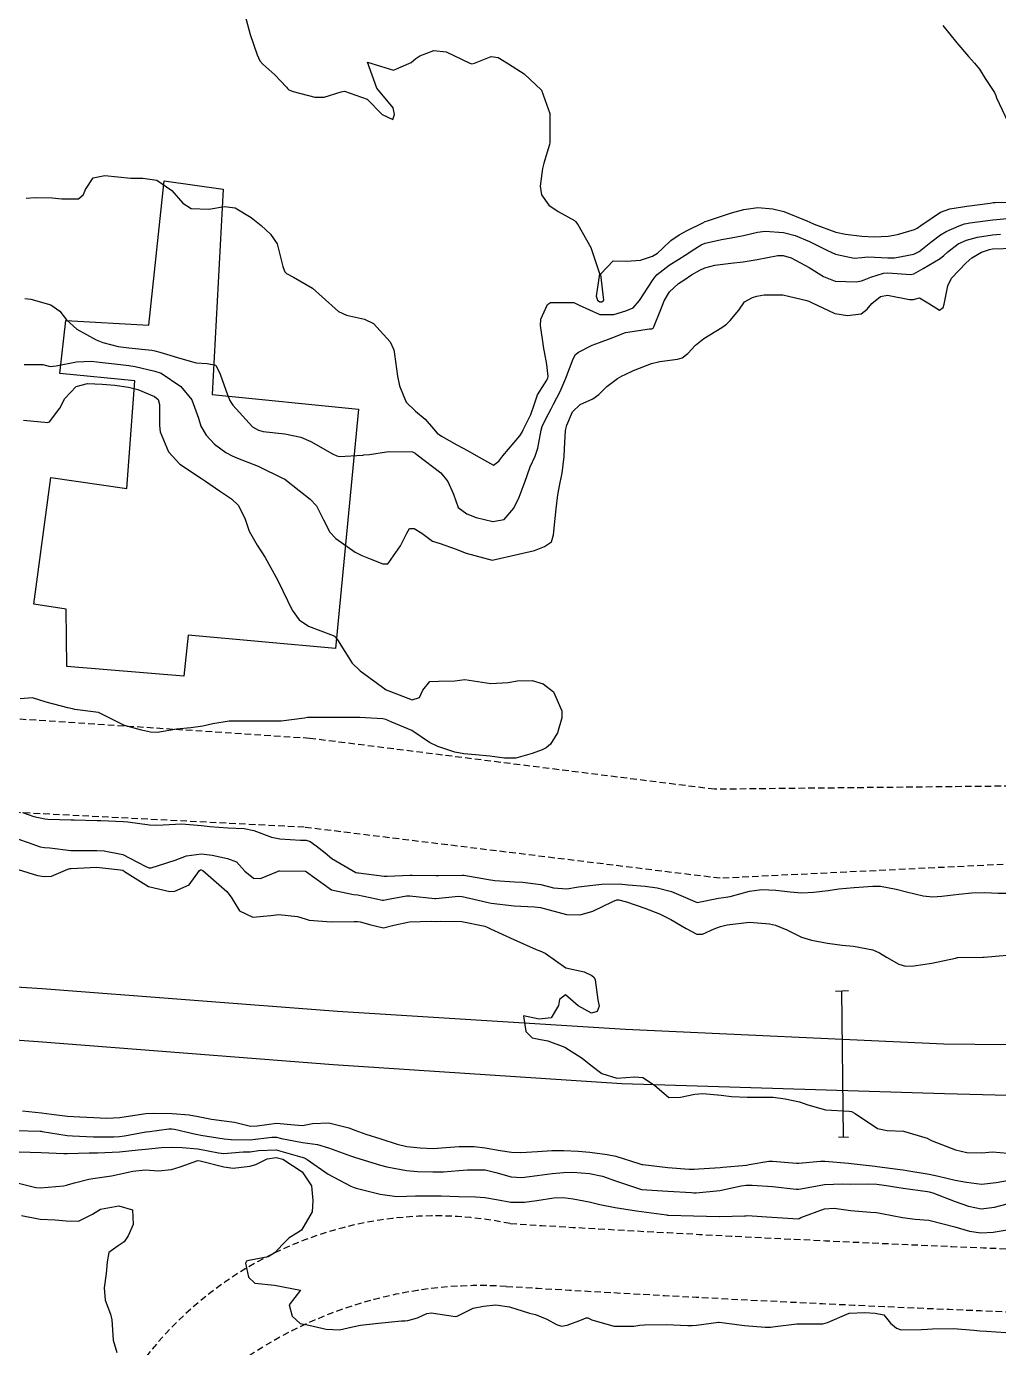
# Model space of a CAD drawing. Header units: metres. Extents: x 292545 to 299085, y 7450245 to 7463078.
# Drawn here: x 294604.6 to 294679, y 7462701.8 to 7462802.8 of the extents above; entities that cross this region are included whole.
import ezdxf

# ---------------------------------------------------------------- set-up
doc = ezdxf.new("R2010")
doc.units = ezdxf.units.M
doc.linetypes.add('DASHED', pattern=[0.75, 0.5, -0.25])
for name, color, linetype in [('Curvas de Nivel 1m', 11, 'Continuous'), ('Curvas de Nivel 5m', 15, 'Continuous'), ('Edificações', 30, 'Continuous'), ('Linha Férrea', 20, 'Continuous'), ('Pórtico', 62, 'Continuous'), ('Vias Secundárias', 230, 'DASHED')]:
    doc.layers.add(name, color=color, linetype=linetype)

msp = doc.modelspace()

# ---------------------------------------------------------------- linework, layer by layer
at = {"layer": 'Curvas de Nivel 1m', "flags": 128}
for points, elevation in [([(294621.34, 7462803.63), (294621.72, 7462802.22), (294622.27, 7462800.65), (294622.47, 7462800.21), (294622.7, 7462799.95), (294623.61, 7462799.12), (294624.5, 7462798.18), (294624.58, 7462798.08), (294624.68, 7462797.98), (294625.01, 7462797.85), (294626.68, 7462797.43), (294627.4, 7462797.43), (294628.68, 7462797.83), (294628.94, 7462797.88), (294630.67, 7462797.26), (294631.84, 7462796.1), (294632.65, 7462795.71), (294632.78, 7462796.09), (294632.66, 7462796.6), (294631.41, 7462798.1), (294630.7, 7462800.11), (294632.7, 7462799.49), (294634.05, 7462800.07), (294634.4, 7462800.37), (294634.71, 7462800.58), (294635.79, 7462800.98), (294636.72, 7462800.9), (294638.54, 7462800.02), (294638.7, 7462799.96), (294638.9, 7462800.02), (294640.17, 7462800.54), (294640.71, 7462800.45), (294641.49, 7462799.98), (294642.7, 7462799.21), (294644.02, 7462797.96), (294644.66, 7462796.18), (294644.66, 7462795.95), (294644.67, 7462793.99), (294644.67, 7462793.95), (294644.63, 7462793.79), (294644.2, 7462792.37), (294644.11, 7462791.96), (294643.93, 7462790.62), (294644.01, 7462789.96), (294644.58, 7462789.16), (294645.31, 7462788.68), (294646.56, 7462787.99), (294646.63, 7462787.92), (294646.8, 7462787.68), (294647.81, 7462785.91), (294648.47, 7462783.94), (294648.47, 7462783.9), (294648.2, 7462782.2), (294648.3, 7462781.9), (294648.49, 7462781.76), (294648.63, 7462781.76), (294648.8, 7462781.9), (294648.56, 7462783.85), (294648.56, 7462783.9), (294649.51, 7462784.91), (294650.52, 7462784.88), (294651.6, 7462784.94), (294652.53, 7462785.27), (294652.89, 7462785.49), (294653.29, 7462785.84), (294653.92, 7462786.46), (294654.55, 7462786.88), (294655.17, 7462787.21), (294656.37, 7462787.81), (294656.56, 7462787.9), (294656.73, 7462787.97), (294658.57, 7462788.58), (294659.5, 7462788.84), (294660.57, 7462788.97), (294661.72, 7462788.89), (294662.57, 7462788.68), (294664.32, 7462787.95), (294664.56, 7462787.85), (294664.88, 7462787.71), (294666.55, 7462787.1), (294667.29, 7462786.95), (294668.55, 7462786.8), (294669.47, 7462786.73), (294670.55, 7462786.78), (294671.27, 7462786.92), (294672.56, 7462787.29), (294672.77, 7462787.41), (294673.05, 7462787.61), (294674.57, 7462788.63), (294675.27, 7462788.89), (294676.58, 7462789.08), (294678.36, 7462789.32), (294678.58, 7462789.36), (294678.75, 7462789.37), (294680.58, 7462789.38)], 674), ([(294674.74, 7462802.91), (294675.82, 7462801.58), (294676.71, 7462800.52), (294677.17, 7462800.02), (294677.55, 7462799.56), (294677.99, 7462798.84), (294678.68, 7462797.79), (294678.79, 7462797.54), (294678.84, 7462797.37), (294679.71, 7462795.53)], 673), ([(294604.49, 7462782.01), (294604.94, 7462781.96), (294606.48, 7462781.54), (294607.15, 7462781.06), (294607.67, 7462780.38), (294608.46, 7462779.67), (294609.95, 7462778.85), (294610.45, 7462778.65), (294611.62, 7462778.34), (294612.44, 7462778.24), (294614.21, 7462778.08), (294614.44, 7462778.03), (294614.82, 7462777.92), (294616.43, 7462777.42), (294617.59, 7462777.11), (294618.43, 7462777.06), (294619.11, 7462776.93), (294619.44, 7462776.24), (294620, 7462774.64), (294620.18, 7462774.23), (294620.25, 7462774.09), (294620.39, 7462773.85), (294621.9, 7462772.21), (294622.37, 7462771.95), (294622.72, 7462771.85), (294624.37, 7462771.68), (294625.61, 7462771.42), (294626.36, 7462771.08), (294628.03, 7462770.14), (294628.35, 7462769.99), (294628.55, 7462769.94), (294630.35, 7462770.04), (294630.42, 7462770.05), (294630.85, 7462770.1), (294632.16, 7462770.29), (294632.36, 7462770.31), (294634.15, 7462770.28), (294634.35, 7462770.18), (294634.41, 7462770.13), (294634.5, 7462770.07), (294636.33, 7462768.69), (294636.86, 7462768.03), (294637.28, 7462767.06), (294637.65, 7462766.03), (294638.3, 7462765.54), (294639.03, 7462765.27), (294640.29, 7462764.96), (294641.17, 7462765.11), (294641.91, 7462765.98), (294642.31, 7462766.83), (294642.63, 7462767.65), (294642.74, 7462767.97), (294643.16, 7462769.14), (294643.53, 7462769.96), (294643.75, 7462770.56), (294644, 7462771.95), (294644.08, 7462772.24), (294644.38, 7462772.87), (294644.75, 7462773.58), (294644.94, 7462773.94), (294645.44, 7462774.91), (294645.89, 7462775.93), (294646.44, 7462777.4), (294646.62, 7462777.74), (294646.86, 7462777.92), (294647.89, 7462778.46), (294648.45, 7462778.66), (294649.35, 7462778.99), (294650.46, 7462779.42), (294652.3, 7462779.69), (294652.46, 7462779.71), (294652.56, 7462779.75), (294652.62, 7462779.85), (294653.15, 7462781.18), (294653.4, 7462781.84), (294653.81, 7462782.53), (294654.51, 7462783.17), (294654.91, 7462783.42), (294655.5, 7462783.82), (294656.13, 7462784.2), (294656.52, 7462784.37), (294657.3, 7462784.58), (294658.52, 7462784.73), (294659.46, 7462784.83), (294660.53, 7462785), (294662.1, 7462785.31), (294662.53, 7462785.32), (294663.12, 7462785.13), (294664.52, 7462784.4), (294665.6, 7462783.7), (294666.51, 7462783.34), (294668.14, 7462783.3), (294668.51, 7462783.36), (294668.73, 7462783.44), (294669.22, 7462783.65), (294670.2, 7462783.96), (294670.52, 7462783.98), (294672.28, 7462783.86), (294672.52, 7462783.91), (294673.23, 7462784.32), (294674.53, 7462785.08), (294674.82, 7462785.3), (294675.13, 7462785.58), (294675.92, 7462786.19), (294676.55, 7462786.48), (294677.4, 7462786.72), (294678.55, 7462786.89), (294679.15, 7462786.94)], 676), ([(294604.43, 7462776.97), (294605.86, 7462776.98), (294606.43, 7462776.83), (294606.89, 7462776.86), (294608.43, 7462777.18), (294609.56, 7462777.23), (294610.43, 7462777.13), (294611.8, 7462776.96), (294612.43, 7462776.9), (294612.93, 7462776.82), (294614.42, 7462776.47), (294614.91, 7462776.3), (294616.41, 7462775.29), (294617.27, 7462774.27), (294617.78, 7462772.86), (294617.96, 7462772.26), (294618.37, 7462771.56), (294618.99, 7462770.88), (294619.86, 7462770.24), (294620.35, 7462769.98), (294620.76, 7462769.82), (294622.34, 7462769.2), (294624.25, 7462768.26), (294624.32, 7462768.23), (294624.38, 7462768.19), (294625.47, 7462767.33), (294626.31, 7462766.67), (294626.81, 7462766.15), (294627.35, 7462765.09), (294627.82, 7462764.14), (294628.28, 7462763.66), (294629.77, 7462762.61), (294630.26, 7462762.37), (294630.92, 7462762.11), (294631.87, 7462761.72), (294632.25, 7462761.73), (294632.41, 7462761.93), (294632.51, 7462762.09), (294633.24, 7462763.11), (294633.71, 7462764.08), (294633.93, 7462764.43), (294634.28, 7462764.43), (294634.86, 7462764.06), (294635.68, 7462763.47), (294636.27, 7462763.28), (294637.41, 7462762.88), (294638.26, 7462762.55), (294640.25, 7462762), (294642.26, 7462762.47), (294643.48, 7462762.74), (294644.26, 7462763.04), (294644.8, 7462763.41), (294644.95, 7462763.94), (294645.06, 7462765.18), (294645.14, 7462765.94), (294645.26, 7462766.99), (294645.44, 7462767.94), (294645.61, 7462768.66), (294645.77, 7462769.94), (294645.79, 7462770.51), (294645.87, 7462771.93), (294645.97, 7462772.34), (294646.39, 7462773.34), (294646.98, 7462773.92), (294647.95, 7462774.35), (294648.4, 7462774.69), (294649.03, 7462775.28), (294649.83, 7462775.89), (294650.2, 7462776.1), (294650.43, 7462776.21), (294651.07, 7462776.51), (294652.43, 7462777.05), (294653.07, 7462777.21), (294654.44, 7462777.39), (294654.79, 7462777.48), (294655.23, 7462777.82), (294655.81, 7462778.46), (294656.45, 7462778.97), (294657.83, 7462779.79), (294658.19, 7462780.06), (294658.47, 7462780.33), (294659.13, 7462781.13), (294659.56, 7462781.77), (294660.16, 7462782.1), (294660.5, 7462782.2), (294661.06, 7462782.31), (294662.5, 7462782.29), (294664.34, 7462781.86), (294664.49, 7462781.81), (294664.68, 7462781.71), (294666.48, 7462780.88), (294667.44, 7462780.72), (294668.48, 7462780.86), (294668.94, 7462781.2), (294669.3, 7462781.65), (294669.97, 7462782.18), (294670.5, 7462782.28), (294672.18, 7462781.94), (294672.5, 7462781.95), (294672.94, 7462782.06), (294673.71, 7462781.6), (294674.49, 7462781.14), (294674.76, 7462781.32), (294674.84, 7462781.59), (294675.11, 7462782.98), (294675.4, 7462783.58), (294675.95, 7462784.15), (294676.52, 7462784.74), (294676.95, 7462785.14), (294677.69, 7462785.56), (294678.31, 7462785.78), (294678.54, 7462785.81), (294680.19, 7462785.87)], 677), ([(294604.38, 7462772.72), (294606.24, 7462772.54), (294606.38, 7462772.59), (294607.15, 7462773.63), (294607.55, 7462774.38), (294608.41, 7462775.28), (294609.27, 7462775.51), (294610.41, 7462775.46), (294611.36, 7462775.4), (294612.41, 7462775.25), (294613.14, 7462775.05), (294614.41, 7462774.53), (294614.68, 7462774.3), (294614.79, 7462773.9), (294614.78, 7462772.3), (294614.84, 7462771.82), (294615.47, 7462770.29), (294616.34, 7462769.36), (294618, 7462768.26), (294618.32, 7462768.05), (294619.38, 7462767.31), (294620.31, 7462766.69), (294620.82, 7462766.22), (294621.31, 7462765.21), (294621.66, 7462764.22), (294622.27, 7462763.15), (294622.87, 7462762.2), (294623.7, 7462760.74), (294623.97, 7462760.19), (294624.22, 7462759.65), (294624.95, 7462758.18), (294625.48, 7462757.45), (294626.19, 7462756.96), (294628.07, 7462756.25), (294628.18, 7462756.19), (294628.24, 7462756.14), (294628.42, 7462755.9), (294629.53, 7462754.13), (294630.15, 7462753.55), (294632.13, 7462752.09), (294634.13, 7462751.32), (294634.68, 7462751.51), (294634.93, 7462752.06), (294635.48, 7462752.72), (294636.14, 7462752.75), (294637.4, 7462752.78), (294638.15, 7462752.88), (294639.47, 7462752.68), (294640.14, 7462752.56), (294641.47, 7462752.65), (294642.15, 7462752.78), (294643.31, 7462752.79), (294644.14, 7462752.54), (294644.95, 7462751.94), (294645.58, 7462750.47), (294645.59, 7462749.94), (294645.25, 7462748.79), (294644.7, 7462747.94), (294644.37, 7462747.65), (294644.08, 7462747.5), (294643.32, 7462747.21), (294642.07, 7462746.87), (294641.2, 7462746.86), (294640.07, 7462747.01), (294638.97, 7462747.11), (294638.07, 7462747.18), (294637.38, 7462747.33), (294636.09, 7462747.75), (294635.45, 7462748.06), (294634.1, 7462748.97), (294632.58, 7462749.62), (294632.11, 7462749.81), (294631.89, 7462749.87), (294630.11, 7462749.98), (294628.27, 7462749.98), (294628.11, 7462749.98), (294626.3, 7462749.97), (294626.11, 7462749.96), (294625.88, 7462749.93), (294624.11, 7462749.7), (294622.64, 7462749.68), (294622.11, 7462749.68), (294621.57, 7462749.68), (294620.11, 7462749.68), (294618.88, 7462749.48), (294618.1, 7462749.31), (294617.18, 7462749.19), (294616.1, 7462749.07), (294614.63, 7462748.83), (294614.1, 7462748.85), (294613.41, 7462749.01), (294612.1, 7462749.36), (294610.11, 7462750.35), (294608.32, 7462750.58), (294608.12, 7462750.63), (294607.78, 7462750.72), (294606.12, 7462751.14), (294605.07, 7462751.47), (294604.12, 7462751.4)], 678), ([(294604.3, 7462742.7), (294605.16, 7462742.41), (294606.02, 7462742.21), (294606.23, 7462742.19), (294608.02, 7462742.14), (294608.25, 7462742.14), (294610.02, 7462742.09), (294610.29, 7462742.08), (294612.02, 7462742.01), (294612.37, 7462741.98), (294614.01, 7462741.77), (294614.58, 7462741.74), (294616.02, 7462741.81), (294616.46, 7462741.83), (294618.01, 7462741.71), (294618.64, 7462741.63), (294620.01, 7462741.54), (294621.27, 7462741.48), (294622, 7462741.33), (294623.36, 7462740.83), (294624, 7462740.68), (294625.57, 7462740.6), (294626, 7462740.59), (294626.32, 7462740.49), (294626.77, 7462740.16), (294627.46, 7462739.62), (294627.98, 7462739.19), (294629.82, 7462738.12), (294629.97, 7462738.09), (294630.01, 7462738.08), (294631.97, 7462737.84), (294632.22, 7462737.83), (294633.97, 7462737.92), (294634.12, 7462737.92), (294635.97, 7462737.88), (294636.13, 7462737.88), (294637.97, 7462737.91), (294638.09, 7462737.9), (294639.97, 7462737.57), (294640.46, 7462737.5), (294641.96, 7462737.39), (294642.56, 7462737.37), (294643.96, 7462737.2), (294644.95, 7462736.95), (294645.96, 7462736.87), (294646.86, 7462737.02), (294647.96, 7462737.14), (294648.64, 7462737.23), (294649.96, 7462737.24), (294650.66, 7462737.17), (294651.96, 7462737.06), (294652.87, 7462736.94), (294653.96, 7462736.67), (294655.94, 7462735.81), (294657.58, 7462736.16), (294657.95, 7462736.2), (294658.45, 7462736.28), (294659.95, 7462736.68), (294660.89, 7462736.81), (294661.95, 7462736.77), (294663.06, 7462736.63), (294663.95, 7462736.55), (294664.84, 7462736.6), (294665.95, 7462736.74), (294666.78, 7462736.86), (294667.96, 7462736.97), (294669.39, 7462737.08), (294669.96, 7462737.07), (294671.17, 7462736.85), (294671.95, 7462736.63), (294673.24, 7462736.32), (294673.95, 7462736.26), (294674.67, 7462736.31), (294675.95, 7462736.47), (294676.95, 7462736.56), (294677.95, 7462736.59), (294678.97, 7462736.53), (294679.95, 7462736.54)], 678), ([(294604, 7462740.66), (294604.74, 7462740.42), (294605.66, 7462740.07), (294605.99, 7462740.02), (294606.39, 7462739.99), (294607.99, 7462739.81), (294609.42, 7462739.79), (294609.99, 7462739.8), (294610.55, 7462739.78), (294611.98, 7462739.48), (294613.68, 7462738.61), (294613.97, 7462738.46), (294614.14, 7462738.47), (294615.98, 7462739.07), (294616.86, 7462739.4), (294617.99, 7462739.55), (294618.81, 7462739.43), (294619.98, 7462739.19), (294620.68, 7462738.93), (294621.32, 7462738.22), (294621.97, 7462737.69), (294622.51, 7462737.65), (294623.82, 7462738.19), (294623.93, 7462738.24), (294623.97, 7462738.24), (294625.93, 7462738.21), (294625.97, 7462738.21), (294626, 7462738.2), (294626.03, 7462738.17), (294627.95, 7462736.8), (294629.63, 7462736.44), (294629.95, 7462736.41), (294631.4, 7462736.1), (294631.84, 7462735.99), (294631.94, 7462735.99), (294632.44, 7462736.09), (294633.68, 7462736.34), (294633.95, 7462736.34), (294635.87, 7462736.13), (294635.94, 7462736.12), (294637.67, 7462736.31), (294637.95, 7462736.29), (294639.18, 7462736.01), (294639.94, 7462735.82), (294640.17, 7462735.77), (294641.94, 7462735.56), (294643.48, 7462735.5), (294643.94, 7462735.45), (294644.62, 7462735.25), (294645.93, 7462734.89), (294646.98, 7462734.87), (294647.94, 7462735.16), (294649.47, 7462735.89), (294649.8, 7462736.02), (294649.95, 7462736.03), (294650.52, 7462735.87), (294651.94, 7462735.38), (294653.05, 7462734.96), (294653.93, 7462734.53), (294655.1, 7462733.82), (294655.92, 7462733.39), (294656.34, 7462733.39), (294657.24, 7462733.8), (294657.73, 7462733.99), (294657.93, 7462734.04), (294658.24, 7462734.1), (294659.93, 7462734.31), (294661.48, 7462734.2), (294661.93, 7462734.09), (294662.8, 7462733.73), (294663.91, 7462733.18), (294664.69, 7462732.93), (294665.91, 7462732.72), (294667.03, 7462732.55), (294667.91, 7462732.48), (294669.37, 7462732.19), (294669.9, 7462731.96), (294670.43, 7462731.64), (294671.36, 7462731.1), (294671.89, 7462730.96), (294672.53, 7462730.97), (294673.89, 7462731.17), (294675.7, 7462731.57), (294675.85, 7462731.61), (294675.89, 7462731.61), (294677.8, 7462731.65), (294677.89, 7462731.65), (294679.64, 7462731.79)], 679), ([(294604.3, 7462719.88), (294605.75, 7462719.74), (294606.51, 7462719.64), (294607.75, 7462719.48), (294608.7, 7462719.42), (294609.75, 7462719.38), (294610.72, 7462719.33), (294611.74, 7462719.37), (294612.58, 7462719.49), (294613.75, 7462719.67), (294614.34, 7462719.71), (294615.75, 7462719.69), (294617.06, 7462719.59), (294617.74, 7462719.46), (294618.76, 7462719.24), (294619.74, 7462719.13), (294620.53, 7462719.01), (294621.74, 7462718.71), (294622.26, 7462718.74), (294623.74, 7462718.93), (294625.11, 7462718.81), (294625.74, 7462718.77), (294626.49, 7462718.91), (294627.74, 7462718.96), (294629.28, 7462718.58), (294629.74, 7462718.41), (294630.59, 7462718.11), (294631.73, 7462717.74), (294632.98, 7462717.33), (294633.72, 7462717.16), (294634.74, 7462717.05), (294635.72, 7462717), (294636.7, 7462717.07), (294637.72, 7462717.16), (294638.86, 7462717.15), (294639.72, 7462717.06), (294640.87, 7462716.84), (294641.72, 7462716.71), (294642.44, 7462716.69), (294643.72, 7462716.77), (294644.81, 7462716.85), (294645.72, 7462716.86), (294646.82, 7462716.81), (294647.72, 7462716.73), (294649.05, 7462716.55), (294649.71, 7462716.41), (294651.47, 7462715.86), (294651.7, 7462715.79), (294651.79, 7462715.77), (294653.7, 7462715.56), (294655.32, 7462715.43), (294655.7, 7462715.43), (294656.07, 7462715.44), (294657.7, 7462715.56), (294657.91, 7462715.58), (294659.7, 7462715.74), (294659.92, 7462715.77), (294661.42, 7462716.03), (294661.71, 7462716.03), (294663.54, 7462715.89), (294663.71, 7462715.89), (294665.37, 7462716.03), (294665.71, 7462716.03), (294667.51, 7462715.87), (294667.71, 7462715.85), (294669.56, 7462715.65), (294669.7, 7462715.63), (294671.48, 7462715.4), (294671.7, 7462715.37), (294671.99, 7462715.33), (294673.7, 7462715.05), (294674.41, 7462714.88), (294675.69, 7462714.57), (294676.54, 7462714.42), (294677.69, 7462714.28), (294678.82, 7462714.41), (294679.69, 7462714.56)], 681), ([(294603.73, 7462718.38), (294605.65, 7462718.32), (294605.73, 7462718.32), (294605.82, 7462718.31), (294607.73, 7462718), (294608.14, 7462717.96), (294609.73, 7462717.9), (294611.29, 7462717.9), (294611.73, 7462717.91), (294612.1, 7462717.96), (294613.73, 7462718.27), (294613.77, 7462718.27), (294614.01, 7462718.31), (294615.51, 7462718.51), (294615.74, 7462718.52), (294615.94, 7462718.49), (294616.8, 7462718.27), (294617.56, 7462718.09), (294617.73, 7462718.07), (294617.96, 7462718.03), (294619.73, 7462717.74), (294620.27, 7462717.69), (294621.73, 7462717.67), (294623.39, 7462717.86), (294623.73, 7462717.86), (294624.13, 7462717.78), (294625.73, 7462717.46), (294626.87, 7462717.3), (294627.72, 7462717.06), (294629.41, 7462716.43), (294629.72, 7462716.33), (294630.44, 7462716.11), (294631.71, 7462715.73), (294632.19, 7462715.61), (294633.7, 7462715.31), (294634.52, 7462715.25), (294635.7, 7462715.22), (294636.51, 7462715.23), (294637.7, 7462715.33), (294638.35, 7462715.38), (294639.7, 7462715.36), (294640.53, 7462715.17), (294641.7, 7462714.83), (294642.52, 7462714.79), (294643.69, 7462714.93), (294644.84, 7462715.09), (294645.7, 7462715.18), (294646.43, 7462715.19), (294647.69, 7462715.08), (294648.68, 7462714.88), (294649.69, 7462714.54), (294651.68, 7462713.86), (294653.68, 7462713.73), (294655.49, 7462713.63), (294655.68, 7462713.62), (294655.87, 7462713.62), (294657.68, 7462713.79), (294659.31, 7462714.15), (294659.69, 7462714.2), (294660.14, 7462714.21), (294661.69, 7462714.1), (294663.51, 7462713.89), (294663.68, 7462713.89), (294663.88, 7462713.91), (294665.69, 7462714.25), (294667.07, 7462714.29), (294667.69, 7462714.28), (294669.04, 7462714.31), (294669.69, 7462714.28), (294670.25, 7462714.2), (294671.69, 7462713.97), (294673.57, 7462713.71), (294673.68, 7462713.69), (294673.97, 7462713.6), (294675.68, 7462712.94), (294676.69, 7462712.58), (294677.67, 7462712.4), (294678.69, 7462712.52), (294679.67, 7462712.76)], 682), ([(294604.04, 7462716.75), (294605.72, 7462716.69), (294607.47, 7462716.63), (294607.72, 7462716.63), (294609.41, 7462716.67), (294609.72, 7462716.67), (294610.03, 7462716.67), (294611.72, 7462716.76), (294613.15, 7462716.89), (294613.72, 7462716.96), (294614.93, 7462717.09), (294615.72, 7462717.11), (294616.52, 7462717.08), (294617.72, 7462716.99), (294619.29, 7462716.67), (294619.72, 7462716.63), (294621.2, 7462716.74), (294621.72, 7462716.76), (294622.36, 7462716.85), (294623.72, 7462716.91), (294625.49, 7462716.4), (294625.71, 7462716.33), (294625.85, 7462716.3), (294626.1, 7462716.16), (294627.7, 7462715.05), (294629.42, 7462714.12), (294629.68, 7462714.01), (294629.84, 7462713.96), (294631.68, 7462713.5), (294632.94, 7462713.34), (294633.68, 7462713.35), (294634.37, 7462713.37), (294635.68, 7462713.39), (294636.35, 7462713.37), (294637.68, 7462713.33), (294638.96, 7462713.3), (294639.68, 7462713.25), (294640.58, 7462713.09), (294641.67, 7462712.91), (294642.73, 7462712.91), (294643.67, 7462713.03), (294644.97, 7462713.24), (294645.68, 7462713.25), (294646.45, 7462713.15), (294647.67, 7462712.92), (294648.48, 7462712.71), (294649.67, 7462712.48), (294651.29, 7462712.24), (294651.67, 7462712.18), (294653.59, 7462711.92), (294653.66, 7462711.91), (294653.73, 7462711.91), (294655.66, 7462711.86), (294657.64, 7462711.81), (294657.66, 7462711.81), (294659.57, 7462711.86), (294659.66, 7462711.86), (294659.76, 7462711.87), (294661.66, 7462711.74), (294663.66, 7462711.63), (294663.74, 7462711.64), (294663.88, 7462711.72), (294665.67, 7462712.38), (294666.43, 7462712.44), (294667.67, 7462712.27), (294669.19, 7462712.14), (294669.67, 7462712.11), (294670.07, 7462712.04), (294671.66, 7462711.73), (294672.63, 7462711.61), (294673.66, 7462711.52), (294673.76, 7462711.5), (294675.65, 7462711.02), (294676.77, 7462710.69), (294677.64, 7462710.54), (294678.59, 7462710.6), (294679.65, 7462710.78)], 683), ([(294603.68, 7462714.43), (294605.31, 7462714.03), (294605.68, 7462713.99), (294607.45, 7462714.15), (294607.68, 7462714.2), (294607.82, 7462714.24), (294608.29, 7462714.37), (294609.39, 7462714.66), (294609.69, 7462714.72), (294611.11, 7462714.92), (294611.69, 7462715.04), (294612.74, 7462715.28), (294613.7, 7462715.36), (294614.71, 7462715.29), (294615.7, 7462715.39), (294616.38, 7462715.6), (294617.71, 7462716.08), (294617.9, 7462716.07), (294619.7, 7462715.59), (294620.42, 7462715.51), (294621.7, 7462715.65), (294622.15, 7462715.77), (294623.02, 7462716.2), (294623.71, 7462716.32), (294624.22, 7462716.18), (294625.7, 7462715.21), (294626.42, 7462714.16), (294626.53, 7462713.02), (294626.46, 7462712.16), (294625.65, 7462710.76), (294625.3, 7462710.52), (294624.71, 7462710.18), (294624.18, 7462709.64), (294623.63, 7462709.04), (294623.1, 7462708.72), (294621.62, 7462708.43), (294621.45, 7462708.38), (294621.36, 7462708.22), (294621.6, 7462707.15), (294622.08, 7462706.7), (294623.6, 7462706.55), (294625.59, 7462706.17), (294624.7, 7462705.05), (294624.94, 7462704.18), (294625.56, 7462703.62), (294626.22, 7462703.5), (294627.55, 7462703.19), (294628.56, 7462703.14), (294629.56, 7462703.36), (294630.18, 7462703.49), (294631.56, 7462703.64), (294633.3, 7462703.81), (294633.56, 7462703.82), (294633.79, 7462703.84), (294634.53, 7462704.06), (294635.25, 7462704.37), (294635.57, 7462704.43), (294637.44, 7462704.15), (294637.57, 7462704.18), (294638.8, 7462704.78), (294639.58, 7462704.95), (294640.53, 7462705.04), (294641.58, 7462704.89), (294643.11, 7462704.42), (294643.57, 7462704.3), (294644.43, 7462703.95), (294645.16, 7462703.54), (294645.56, 7462703.41), (294645.98, 7462703.5), (294647.08, 7462703.91), (294647.44, 7462704.04), (294647.56, 7462704.04), (294647.88, 7462703.91), (294649.56, 7462703.42), (294651.1, 7462703.41), (294651.56, 7462703.48), (294651.9, 7462703.51), (294653.56, 7462703.54), (294655.22, 7462703.47), (294655.56, 7462703.47), (294655.88, 7462703.48), (294657.56, 7462703.73), (294657.63, 7462703.73), (294659.56, 7462703.47), (294661.15, 7462703.34), (294661.56, 7462703.34), (294661.91, 7462703.38), (294663.56, 7462703.58), (294663.7, 7462703.58), (294665.56, 7462703.58), (294665.91, 7462703.69), (294667.57, 7462704.41), (294668.77, 7462704.46), (294669.57, 7462704.42), (294670.22, 7462704.29), (294670.72, 7462703.63), (294671.19, 7462703.25), (294671.56, 7462703.14), (294673.11, 7462703.16), (294673.56, 7462703.19), (294673.94, 7462703.22), (294675.56, 7462703.23), (294677.11, 7462703.1), (294677.56, 7462703.06), (294678.08, 7462703.02), (294679.56, 7462702.92)], 684)]:
    msp.add_lwpolyline(points, dxfattribs=dict(at, elevation=elevation))
at = {"layer": 'Curvas de Nivel 5m', "flags": 128}
for points, elevation in [([(294604.58, 7462789.69), (294605.26, 7462789.74), (294606.58, 7462789.72), (294607.32, 7462789.65), (294608.58, 7462789.64), (294608.98, 7462789.98), (294609.13, 7462790.36), (294609.72, 7462791.24), (294610.6, 7462791.44), (294611.61, 7462791.33), (294612.6, 7462791.23), (294613.52, 7462791.23), (294614.59, 7462791.06), (294615.72, 7462790.29), (294616.57, 7462789.3), (294617.2, 7462788.9), (294618.57, 7462788.85), (294619.76, 7462789.05), (294620.57, 7462788.96), (294621.79, 7462788.22), (294622.56, 7462787.6), (294623.29, 7462786.94), (294623.78, 7462786.19), (294624.23, 7462784.48), (294624.32, 7462784.18), (294624.39, 7462784.06), (294624.51, 7462783.94), (294625.04, 7462783.64), (294626.5, 7462782.8), (294627.23, 7462782.15), (294628.48, 7462781.02), (294629.1, 7462780.75), (294630.48, 7462780.45), (294631.17, 7462780.1), (294632.45, 7462778.71), (294632.73, 7462778.09), (294632.76, 7462777.76), (294633.01, 7462776.08), (294633.15, 7462775.34), (294633.67, 7462774.08), (294634.39, 7462773.4), (294635.11, 7462772.79), (294635.76, 7462772.05), (294636.04, 7462771.72), (294636.37, 7462771.49), (294637.54, 7462770.84), (294638.36, 7462770.4), (294639.01, 7462770.01), (294640.34, 7462769.28), (294640.77, 7462769.57), (294641.07, 7462769.99), (294642.37, 7462771.51), (294642.55, 7462771.79), (294642.63, 7462771.97), (294643.2, 7462773.15), (294643.48, 7462773.96), (294643.71, 7462774.65), (294644.42, 7462775.78), (294644.49, 7462775.88), (294644.52, 7462775.95), (294644.54, 7462776.06), (294644.43, 7462776.96), (294644.25, 7462777.95), (294644.2, 7462778.2), (294643.95, 7462779.96), (294643.98, 7462780.44), (294644.49, 7462781.56), (294644.72, 7462781.72), (294646.49, 7462781.71), (294646.9, 7462781.5), (294648.48, 7462780.8), (294649.57, 7462780.8), (294650.48, 7462781.07), (294651.05, 7462781.31), (294651.53, 7462781.86), (294652.51, 7462783.4), (294652.7, 7462783.66), (294652.88, 7462783.85), (294653.8, 7462784.56), (294654.53, 7462785.04), (294655.02, 7462785.34), (294655.75, 7462785.82), (294656.23, 7462786.13), (294656.54, 7462786.25), (294657.8, 7462786.53), (294658.55, 7462786.67), (294659.48, 7462786.84), (294660.55, 7462787.09), (294661.14, 7462787.16), (294662.55, 7462787.06), (294663.44, 7462786.83), (294664.54, 7462786.39), (294665.9, 7462785.7), (294666.53, 7462785.4), (294667.96, 7462785.1), (294668.53, 7462785.15), (294668.99, 7462785.2), (294670.53, 7462785.13), (294671.03, 7462785.13), (294672.53, 7462785.41), (294672.92, 7462785.61), (294673.81, 7462786.33), (294674.55, 7462786.88), (294675, 7462787.15), (294675.99, 7462787.58), (294676.4, 7462787.73), (294676.56, 7462787.77), (294676.8, 7462787.8), (294678.57, 7462788.05), (294679.93, 7462788.16)], 675), ([(294603.97, 7462738.35), (294605.45, 7462737.89), (294605.97, 7462737.8), (294606.52, 7462737.84), (294607.77, 7462738.38), (294607.93, 7462738.42), (294607.97, 7462738.42), (294608.02, 7462738.42), (294609.97, 7462738.51), (294611.79, 7462738.33), (294611.97, 7462738.29), (294612.12, 7462738.18), (294613.95, 7462737.04), (294615.57, 7462736.66), (294615.95, 7462736.69), (294617.06, 7462737.16), (294617.86, 7462738.26), (294617.92, 7462738.31), (294617.97, 7462738.32), (294618.1, 7462738.26), (294619.95, 7462736.66), (294620.28, 7462736.23), (294620.9, 7462735.19), (294621.93, 7462734.71), (294623.3, 7462734.83), (294623.93, 7462734.89), (294625.35, 7462734.75), (294625.93, 7462734.57), (294626.24, 7462734.48), (294627.92, 7462734.33), (294629.68, 7462734.37), (294629.93, 7462734.36), (294630.14, 7462734.33), (294630.97, 7462734.11), (294631.92, 7462733.87), (294632.71, 7462734.09), (294633.93, 7462734.34), (294635.6, 7462734.38), (294635.93, 7462734.37), (294636.27, 7462734.38), (294637.93, 7462734.36), (294639.69, 7462734), (294639.92, 7462733.91), (294640.12, 7462733.8), (294641.91, 7462733), (294643.62, 7462732.23), (294643.9, 7462732.12), (294644.3, 7462731.95), (294645.88, 7462730.82), (294647.28, 7462730.52), (294647.88, 7462730.24), (294648.05, 7462730.08), (294648.12, 7462729.91), (294648.34, 7462728.38), (294648.43, 7462727.9), (294648.28, 7462727.47), (294647.84, 7462727.36), (294646.83, 7462727.92), (294645.86, 7462728.76), (294645.41, 7462728.39), (294645.33, 7462727.94), (294644.77, 7462727.01), (294643.84, 7462726.89), (294642.65, 7462727.15), (294642.82, 7462725.96), (294643.32, 7462725.46), (294643.82, 7462725.36), (294644.52, 7462725.24), (294645.81, 7462724.75), (294647.14, 7462723.92), (294647.8, 7462723.37), (294648.65, 7462722.75), (294649.79, 7462722.38), (294651.17, 7462722.49), (294651.79, 7462722.43), (294652.68, 7462721.85), (294653.77, 7462720.9), (294654.66, 7462720.94), (294655.77, 7462721.17), (294656.37, 7462721.21), (294657.77, 7462721.08), (294658.57, 7462720.98), (294659.76, 7462720.93), (294660.95, 7462720.94), (294661.76, 7462720.92), (294662.68, 7462720.81), (294663.76, 7462720.58), (294664.4, 7462720.35), (294665.76, 7462719.95), (294667.57, 7462719.86), (294667.75, 7462719.83), (294668.04, 7462719.67), (294669.74, 7462718.53), (294670.48, 7462718.38), (294671.74, 7462718.34), (294673.53, 7462717.8), (294673.73, 7462717.69), (294673.92, 7462717.6), (294675.72, 7462716.89), (294676.58, 7462716.7), (294677.72, 7462716.68), (294678.53, 7462716.74), (294679.72, 7462716.65)], 680), ([(294604.22, 7462711.87), (294605.65, 7462711.6), (294606.8, 7462711.54), (294607.65, 7462711.47), (294608.58, 7462711.44), (294609.66, 7462711.97), (294610.28, 7462712.35), (294611.67, 7462712.62), (294612.73, 7462712.32), (294612.78, 7462711.19), (294612.39, 7462710.32), (294612.09, 7462709.87), (294611.63, 7462709.56), (294610.92, 7462709.05), (294610.77, 7462708.34), (294610.7, 7462707.44), (294610.56, 7462706.35), (294610.64, 7462705.4), (294611.03, 7462704.34), (294611.13, 7462703.9), (294611.24, 7462702.34), (294611.53, 7462701.4)], 685)]:
    msp.add_lwpolyline(points, dxfattribs=dict(at, elevation=elevation))
at = {"layer": 'Edificações'}
msp.add_lwpolyline([(294612.89, 7462775.72), (294607.17, 7462776.29), (294607.61, 7462780.33), (294613.98, 7462779.97), (294615.15, 7462791.03), (294619.65, 7462790.38), (294618.81, 7462774.67), (294630.02, 7462773.55), (294628.26, 7462755.26), (294616.97, 7462756.26), (294616.64, 7462753.13), (294607.69, 7462753.88), (294607.65, 7462758.26), (294605.18, 7462758.64), (294606.48, 7462768.33), (294612.29, 7462767.49)], close=True, dxfattribs=at)
at = {"layer": 'Linha Férrea', "linetype": 'Continuous'}
for points in [[(294309.73, 7462768.54), (294329.41, 7462764.15), (294347.39, 7462759.88), (294365.61, 7462755.81), (294382.81, 7462752.6), (294398.71, 7462749.51), (294413.54, 7462747.13), (294428.99, 7462744.82), (294448.37, 7462742.15), (294466.36, 7462740.36), (294483.14, 7462738.71), (294505.57, 7462736.86), (294522.51, 7462735.47), (294546.21, 7462733.75), (294565.17, 7462732.38), (294587, 7462730.45), (294605.8, 7462729.23), (294628.4, 7462727.51), (294650.44, 7462726.14), (294674.81, 7462725), (294696.27, 7462724.79)], [(294308.81, 7462764.47), (294328.48, 7462760.07), (294346.48, 7462755.89), (294364.79, 7462751.98), (294382.02, 7462748.33), (294398, 7462745.42), (294412.7, 7462743.09), (294428.33, 7462740.75), (294447.9, 7462738.26), (294466.04, 7462736.21), (294482.68, 7462734.65), (294505.2, 7462732.81), (294522.14, 7462731.41), (294545.92, 7462729.63), (294564.8, 7462728.19), (294586.72, 7462726.55), (294605.51, 7462725.19), (294628.08, 7462723.43), (294650.16, 7462721.97), (294674.87, 7462721.2), (294696.15, 7462720.65)]]:
    msp.add_lwpolyline(points, dxfattribs=at)
at = {"layer": 'Pórtico'}
for points in [[(294666.52, 7462729.03), (294667.51, 7462729.09)], [(294667.13, 7462717.89), (294667.01, 7462729.06)], [(294666.75, 7462717.9), (294667.51, 7462717.87)]]:
    msp.add_lwpolyline(points, dxfattribs=at)
at = {"layer": 'Vias Secundárias', "elevation": 699.68}
for points in [[(294955.95, 7462738.2, 0.111438), (294948.35, 7462741.82, 0.052638), (294906.8, 7462746.99, 0.021321), (294862.89, 7462748.06, -0.000836), (294819.05, 7462749.83), (294748.26, 7462746.52), (294709.94, 7462745.04), (294657.27, 7462744.48), (294626.29, 7462748.37), (294578.8, 7462751.51), (294523.91, 7462753.81), (294480.79, 7462758.62), (294465.13, 7462760.67), (294434.88, 7462764.87), (294359.51, 7462777.03), (294297.71, 7462790.39), (294263.04, 7462797.77)], [(294614.54, 7462693.26), (294616.75, 7462697.13, -0.214925), (294641.33, 7462706.46, 0.005114), (294680.07, 7462704.5, 0.014755), (294727.66, 7462703.99, 0.008917), (294773.52, 7462705.67, 0.011214), (294821.5, 7462709.36, -0.020697), (294864.55, 7462711.86, -0.081975), (294906.13, 7462711.03, -0.051589), (294937.15, 7462706.04, 0.012), (294937.74, 7462705.9, 0.012)], [(294606.17, 7462693.34), (294613.34, 7462700.53, -0.291559), (294641.63, 7462711.26, 0.005114), (294680.26, 7462709.31, 0.014755)]]:
    msp.add_lwpolyline(points, format="xyb", dxfattribs=at)
msp.add_lwpolyline([(294710.08, 7462740.23), (294657.69, 7462737.67), (294625.87, 7462741.57), (294578.67, 7462743.98), (294523.76, 7462747.73), (294479.91, 7462751.08), (294462.65, 7462753.44), (294433.65, 7462758.63), (294359.16, 7462769.59), (294296.49, 7462782.89), (294256.98, 7462791.42)], dxfattribs=at)

doc.saveas('drawing.dxf')
